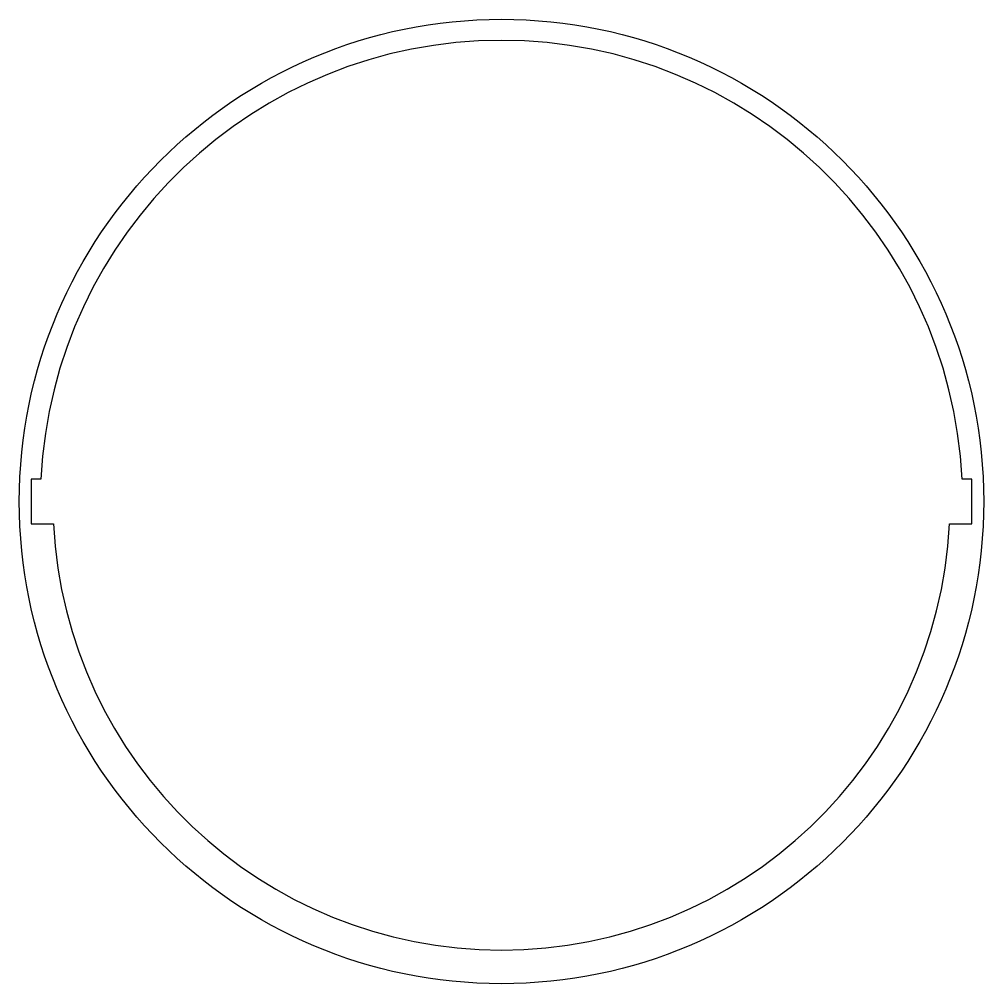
# Model space of a CAD drawing. Header units: inches. Extents: x -5.4 to 5.4, y -5.4 to 5.4.
import ezdxf

# ---------------------------------------------------------------- set-up
doc = ezdxf.new("R2010")
doc.units = ezdxf.units.IN
doc.layers.get('0').update_dxf_attribs({"linetype": 'CONTINUOUS'})

msp = doc.modelspace()

# ---------------------------------------------------------------- linework, layer by layer
msp.add_lwpolyline([(-4.994, -0.25, 0.95119), (4.994, -0.25), (5.244, -0.25), (5.244, 0.25), (5.134, 0.25, 0.952489), (-5.134, 0.25), (-5.244, 0.25), (-5.244, -0.25)], format="xyb", close=True)
msp.add_circle((0, 0), 5.375)

doc.saveas('drawing.dxf')
